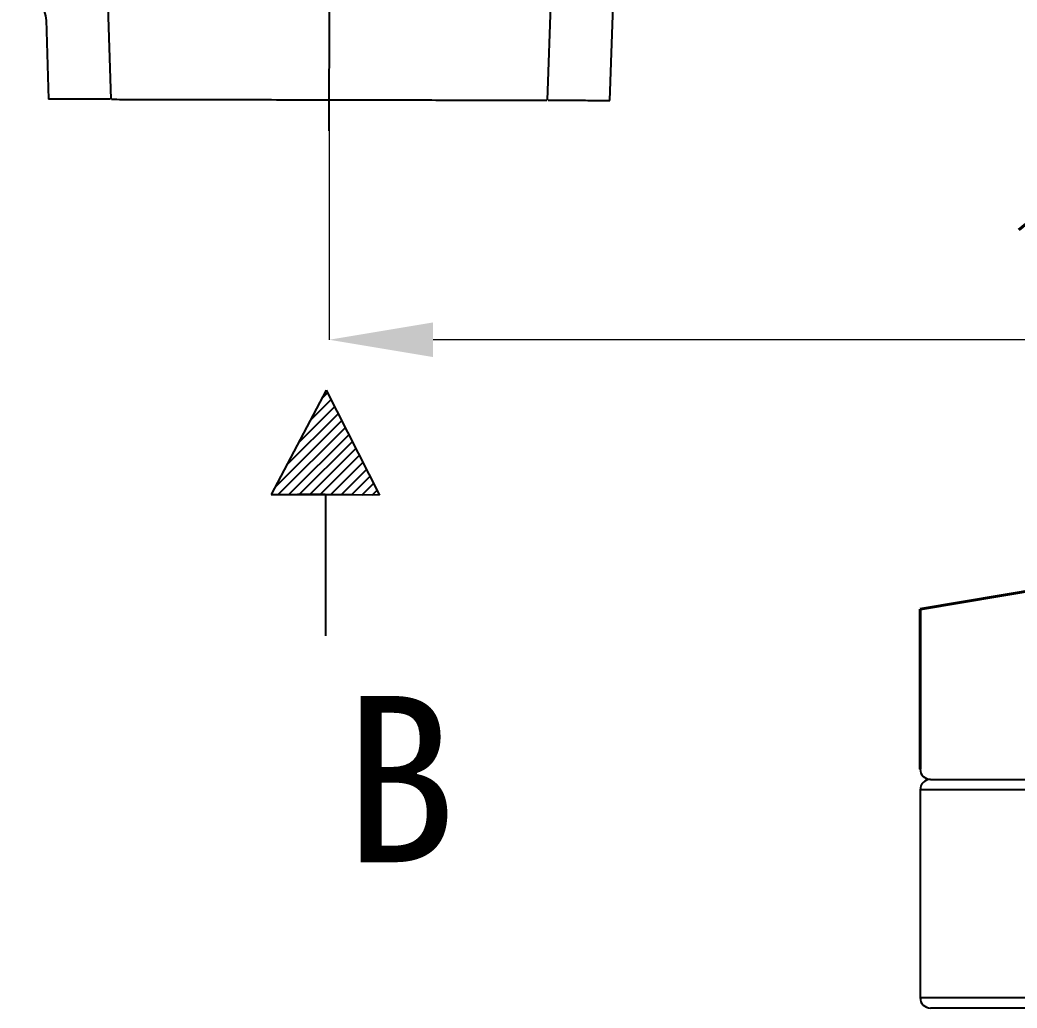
# Model space of a CAD drawing. Header units: millimetres. Extents: x 2160 to 4596, y 811 to 2534.
# Drawn here: x 2723.2 to 2819.2, y 2051.5 to 2146.6 of the extents above; entities that cross this region are included whole.
import ezdxf

# ---------------------------------------------------------------- set-up
doc = ezdxf.new("R2010")
doc.units = ezdxf.units.MM
doc.linetypes.add('AM_ISO08W050', pattern=[18, 12, -1.5, 3, -1.5])
for name, color, linetype, lineweight in [('AM_5', 3, 'Continuous', 25), ('AM_7', 4, 'AM_ISO08W050', 25), ('文字', 7, 'Continuous', 13), ('粗实线', 7, 'Continuous', 40)]:
    doc.layers.add(name, color=color, linetype=linetype, lineweight=lineweight)
doc.layers.add('layer 1', color=7, linetype='Continuous')
doc.styles.add('SLDTEXTSTYLE1', font='txt.shx', dxfattribs={"width": 0.7, "bigfont": 'gbcbig.shx'})
doc.styles.add('STYLE1', font='txt.shx', dxfattribs={"width": 0.8, "height": 3, "bigfont": 'hzdx.shx'})
doc.dimstyles.new('SLDDIMSTYLE12$0', dxfattribs={"dimtxt": 12, "dimasz": 10, "dimexe": 0, "dimexo": 0.0625, "dimgap": 0.875, "dimtad": 1, "dimdec": 1, "dimlfac": 1.8, "dimrnd": 1e-09, "dimzin": 12, "dimdsep": 46, "dimtxsty": 'SLDTEXTSTYLE1', "dimcen": 0.09, "dimdle": 8.16, "dimclrd": 3, "dimclre": 3, "dimadec": 0, "dimazin": 3, "dimtfac": 1, "dimtdec": 1, "dimtofl": 0, "dimtmove": 0, "dimatfit": 3, "dimfxl": 0, "dimfrac": 2, "dimtolj": 1, "dimlwd": 5, "dimlwe": 5, "dimarcsym": 0})

# ---------------------------------------------------------------- blocks, each defined once
blk = doc.blocks.new('*D56')
at = {"layer": 'AM_5', "color": 3, "linetype": 'Continuous', "lineweight": 5, "transparency": 16777216}
for p, q in [((2752.992, 2138.867), (2752.992, 2115.838)), ((2904.914, 2115.838), (2762.992, 2115.838))]:
    blk.add_line(p, q, dxfattribs=at)
at = {"layer": 'AM_5', "color": 3, "lineweight": 5, "transparency": 16777216}
blk.add_line((2914.914, 2102.154), (2914.914, 2115.838), dxfattribs=at)
at = {"layer": 'AM_5', "color": 3, "transparency": 16777216}
for points in [[(2762.992, 2117.505), (2762.992, 2114.171), (2752.992, 2115.838)], [(2904.914, 2117.505), (2904.914, 2114.171), (2914.914, 2115.838)]]:
    blk.add_solid(points, dxfattribs=at)
at = {"layer": 'Defpoints', "color": 0, "transparency": 16777216}
for p in [(2752.992, 2138.929), (2752.992, 2115.838), (2914.914, 2102.091)]:
    blk.add_point(p, dxfattribs=at)
at = {"layer": 'AM_5', "color": 0, "transparency": 16777216, "insert": (2828.004, 2122.713), "char_height": 12, "attachment_point": 5, "style": 'SLDTEXTSTYLE1'}
blk.add_mtext('\\A1;160', dxfattribs=at)

msp = doc.modelspace()

# ---------------------------------------------------------------- hatches: boundary and pattern name
at = {"layer": 'layer 1'}
h = msp.add_hatch(dxfattribs=at)
h.set_pattern_fill('ANSI31', color=256, scale=0.225)
h.set_pattern_definition([(45, (-4364.9785, 3310.5418), (-0.50513941, 0.50513941), [])])
h.paths.add_polyline_path([(2752.693, 2110.978), (2747.414, 2100.942), (2752.625, 2100.942), (2757.835, 2100.871)])

# ---------------------------------------------------------------- linework, layer by layer
at = {"color": 7, "linetype": 'Continuous', "lineweight": 25}
for p, q in [((2730.41, 2187.245), (2731.992, 2138.974)), ((2773.992, 2138.885), (2775.777, 2187.049)), ((2779.992, 2138.872), (2780.736, 2158.941)), ((2725.742, 2146.611), (2725.992, 2138.988))]:
    msp.add_line(p, q, dxfattribs=at)
at = {"color": 7, "linetype": 'Continuous', "lineweight": -3}
for p, q in [((2810.871, 2073.535), (2914.585, 2073.535)), ((2809.871, 2072.535), (2809.871, 2052.535)), ((2914.582, 2072.535), (2809.871, 2072.535)), ((2809.871, 2052.535), (2914.582, 2052.535)), ((2914.585, 2051.535), (2810.871, 2051.535))]:
    msp.add_line(p, q, dxfattribs=at)
for centre, start, end in [((2810.871, 2074.535), 180, 270), ((2810.871, 2072.535), 90, 180), ((2810.871, 2052.535), 180, 270)]:
    msp.add_arc(centre, 1, start, end, dxfattribs=at)
at = {"color": 7, "linetype": 'Continuous', "lineweight": 25}
for points in [[(2874.206, 2145.135), (2871.138, 2145.222), (2865.003, 2145.396), (2855.889, 2146.799), (2846.951, 2149.024), (2838.275, 2152.132), (2829.946, 2156.07), (2822.043, 2160.808), (2814.642, 2166.296), (2807.815, 2172.484), (2801.627, 2179.311), (2796.138, 2186.712), (2791.401, 2194.615), (2787.463, 2202.945), (2784.355, 2211.62), (2782.13, 2220.558), (2780.727, 2229.672), (2780.553, 2235.808), (2780.466, 2238.875)], [(2863.417, 2141.202), (2859.765, 2141.726), (2852.462, 2142.774), (2841.818, 2145.893), (2831.575, 2150.101), (2821.875, 2155.457), (2812.835, 2161.861), (2804.573, 2169.243), (2797.192, 2177.505), (2790.787, 2186.544), (2785.432, 2196.245), (2781.224, 2206.488), (2778.104, 2217.131), (2777.056, 2224.434), (2776.532, 2228.086)], [(2856.874, 2141.404), (2853.58, 2142.091), (2846.991, 2143.463), (2837.439, 2146.784), (2828.256, 2150.988), (2819.553, 2156.124), (2811.416, 2162.113), (2803.931, 2168.901), (2797.176, 2176.414), (2791.221, 2184.576), (2786.123, 2193.301), (2781.958, 2202.502), (2778.679, 2212.069), (2777.334, 2218.663), (2776.662, 2221.96)], [(2857.178, 2141.456), (2854.264, 2142.043), (2848.437, 2143.219), (2839.942, 2145.972), (2831.713, 2149.419), (2823.842, 2153.619), (2816.342, 2158.464), (2811.748, 2162.239), (2809.452, 2164.126)]]:
    msp.add_open_spline(points, degree=3, dxfattribs=at)
for points, knots in [([(2723.229, 2148.993), (2723.541, 2148.963), (2724.02, 2148.915), (2724.599, 2148.614), (2724.999, 2148.3), (2725.324, 2147.91), (2725.642, 2147.34), (2725.704, 2146.863), (2725.744, 2146.553)], [0, 0, 0, 0, 0.2397244, 0.3685508, 0.5000393, 0.631522, 0.7603319, 1, 1, 1, 1]), ([(2731.904, 2138.975), (2731.865, 2138.975), (2730.799, 2138.977), (2729.234, 2138.981), (2727.362, 2138.985), (2726.212, 2138.987), (2726.066, 2138.987), (2725.992, 2138.988)], [0, 0, 0, 0, 0.009425, 0.257069, 0.504713, 0.752356, 1, 1, 1, 1]), ([(2732.038, 2138.974), (2732.064, 2138.974), (2732.121, 2138.974), (2733.004, 2138.972), (2734.501, 2138.969), (2736.599, 2138.965), (2739.21, 2138.959), (2742.256, 2138.952), (2745.641, 2138.945), (2749.258, 2138.937), (2751.747, 2138.932), (2752.992, 2138.929)], [0, 0, 0, 0, 0.094335, 0.207543, 0.320751, 0.433959, 0.547167, 0.660376, 0.773584, 0.886792, 1, 1, 1, 1]), ([(2752.992, 2138.929), (2754.237, 2138.927), (2756.726, 2138.921), (2760.343, 2138.914), (2763.728, 2138.907), (2766.774, 2138.9), (2769.385, 2138.894), (2771.483, 2138.89), (2772.98, 2138.887), (2773.863, 2138.885), (2773.92, 2138.885), (2773.946, 2138.885)], [0, 0, 0, 0, 0.113208, 0.226416, 0.339624, 0.452833, 0.566041, 0.679249, 0.792457, 0.905665, 1, 1, 1, 1]), ([(2774.08, 2138.885), (2774.119, 2138.885), (2775.185, 2138.882), (2776.751, 2138.879), (2778.622, 2138.875), (2779.772, 2138.873), (2779.919, 2138.872), (2779.992, 2138.872)], [0, 0, 0, 0, 0.009425, 0.257069, 0.504713, 0.752356, 1, 1, 1, 1])]:
    msp.add_open_spline(points, degree=3, knots=knots, dxfattribs=at)
at = {"layer": 'AM_7'}
msp.add_line((2752.986, 2135.929), (2753.212, 2241.929), dxfattribs=at)
at = {"layer": 'layer 1'}
for p, q in [((2752.693, 2110.978), (2747.414, 2100.942)), ((2752.693, 2110.978), (2757.835, 2100.871)), ((2747.414, 2100.942), (2755.273, 2100.942)), ((2757.835, 2100.871), (2749.977, 2100.978)), ((2752.625, 2100.942), (2752.625, 2087.347))]:
    msp.add_line(p, q, dxfattribs=at)
at = {"layer": '粗实线', "linetype": 'ByBlock'}
for p, q in [((2827.371, 2092.853), (2809.871, 2089.913)), ((2809.871, 2089.913), (2809.871, 2074.535))]:
    msp.add_line(p, q, dxfattribs=at)

# ---------------------------------------------------------------- texts
at = {"layer": '文字', "insert": (2759.796, 2073.563), "char_height": 16, "width": 240, "attachment_point": 5, "style": 'STYLE1'}
msp.add_mtext('\\pt176;{\\fSimSun|b0|i0|c134|p2;\\W1;B}', dxfattribs=at)

# ---------------------------------------------------------------- dimensions: what is measured, and where the dimension line sits
at = {"layer": 'AM_5'}
dim = msp.add_linear_dim(base=(2752.992, 2115.838), p1=(2914.914, 2102.091), p2=(2752.992, 2138.929), text='160', dimstyle='SLDDIMSTYLE12$0', override={"dimlfac": 1}, dxfattribs=at)
dim.commit()
dim.dimension.update_dxf_attribs({"geometry": '*D56', "text_midpoint": (2828.004, 2115.838), "dimtype": 160})

doc.saveas('drawing.dxf')
